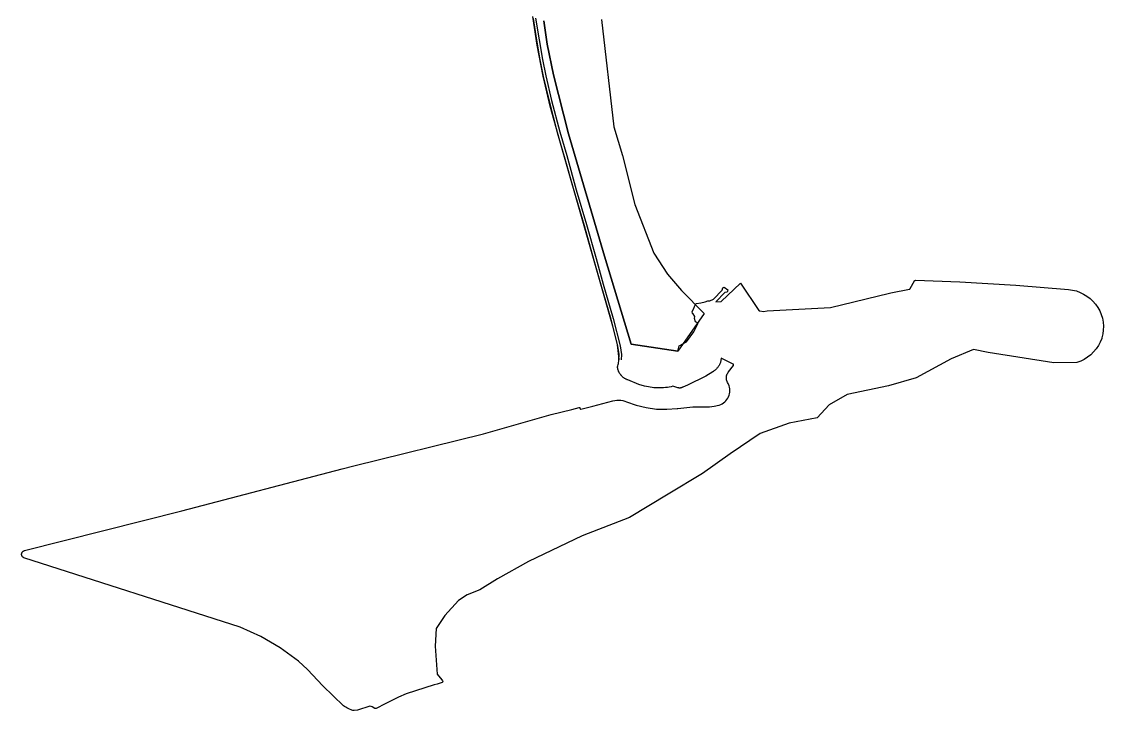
# Model space of a CAD drawing. Header units: millimetres. Extents: x 676447 to 689606, y 7455628 to 7463967.
# Drawn here: x 685137 to 686173, y 7456572 to 7457232 of the extents above; entities that cross this region are included whole.
import ezdxf

# ---------------------------------------------------------------- set-up
doc = ezdxf.new("R2010")
doc.units = ezdxf.units.MM
doc.header["$LTSCALE"] = 0.1
doc.header["$MEASUREMENT"] = 0
for name, color, linetype in [('MUB_AC_GEOGRAFICO', 7, 'Continuous'), ('MUB_OBRA_ARTE', 7, 'Continuous'), ('MUB_QUADRAS', 7, 'Continuous')]:
    doc.layers.add(name, color=color, linetype=linetype)

msp = doc.modelspace()

# ---------------------------------------------------------------- linework, layer by layer
at = {"layer": 'MUB_AC_GEOGRAFICO', "linetype": 'Continuous'}
for points in [[(685765.6, 7456915.6), (685721.2, 7456922.4), (685695.5, 7457006.8), (685661, 7457124.1), (685646.7, 7457180.5), (685640.6, 7457209.8), (685637.4, 7457232.4)], [(685692.5, 7457233.7), (685704.3, 7457130.7), (685712.6, 7457103.2), (685724.7, 7457056.2), (685742.8, 7457009.5), (685755.9, 7456989.5), (685769.1, 7456973.9), (685791, 7456951.9), (685765.6, 7456915.6)]]:
    msp.add_lwpolyline(points, dxfattribs=at)
at = {"layer": 'MUB_OBRA_ARTE', "linetype": 'Continuous'}
for points in [[(685627.1, 7457234.4), (685630.4, 7457213.7), (685633.7, 7457194.9), (685636.9, 7457179.1), (685642.4, 7457155.4), (685650.2, 7457125.3), (685657, 7457102.4), (685666.2, 7457069.7), (685675.9, 7457036.3), (685685.1, 7457003.9), (685692, 7456979.3), (685701.5, 7456946.4), (685708.1, 7456920.4), (685709.3, 7456912.6), (685709, 7456907.5)], [(685629.5, 7457234.7), (685632.8, 7457214.1), (685636.1, 7457195.3), (685639.2, 7457179.6), (685644.7, 7457155.9), (685652.6, 7457126), (685659.3, 7457103.1), (685668.5, 7457070.3), (685678.2, 7457037), (685687.4, 7457004.6), (685694.3, 7456980), (685703.8, 7456947.1), (685710.4, 7456920.8), (685711.7, 7456912.7), (685711.4, 7456907.4)]]:
    msp.add_lwpolyline(points, dxfattribs=at)
at = {"layer": 'MUB_QUADRAS', "linetype": 'Continuous'}
for points in [[(685785.1, 7456942.5), (685782.8, 7456944), (685781.7, 7456946.9), (685782, 7456949.1), (685780.4, 7456951.5), (685779.7, 7456951.8), (685779.5, 7456953.8), (685780.6, 7456956), (685781.7, 7456958.4), (685783.1, 7456961.1), (685783.7, 7456961.3), (685787.9, 7456961.9), (685791.9, 7456963.1), (685794.5, 7456963.9), (685795, 7456963.9), (685795.4, 7456964), (685796.3, 7456964), (685799.9, 7456965.7), (685808.3, 7456974.1), (685808.7, 7456976.5), (685810, 7456977), (685813.5, 7456974.5), (685813.4, 7456973.1), (685812.9, 7456972.3), (685810.9, 7456972.1), (685802, 7456963.1), (685807.3, 7456963.4), (685825.7, 7456980.8), (685843.3, 7456954.6), (685843.4, 7456954.6), (685843.5, 7456954.5), (685843.6, 7456954.4), (685843.7, 7456954.4), (685843.8, 7456954.4), (685843.9, 7456954.4), (685844, 7456954.3), (685844.1, 7456954.3), (685844.2, 7456954.4), (685847.7, 7456953.8), (685851.3, 7456954.4), (685912, 7456957.6), (685968.4, 7456971.2), (685969.6, 7456971.5), (685987.5, 7456975.2), (685987.6, 7456975.2), (685987.7, 7456975.2), (685987.8, 7456975.3), (685987.8, 7456975.3), (685987.9, 7456975.4), (685988, 7456975.5), (685988.1, 7456975.6), (685988.1, 7456975.6), (685988.1, 7456975.7), (685992.3, 7456983.2), (685992.4, 7456983.3), (685992.4, 7456983.3), (685992.5, 7456983.4), (685992.6, 7456983.5), (685992.7, 7456983.5), (685992.8, 7456983.6), (685992.9, 7456983.6), (685993, 7456983.6), (685993.1, 7456983.7), (685993.2, 7456983.7), (685993.2, 7456983.7), (686035.9, 7456982.2), (686035.9, 7456982.2), (686089.4, 7456979), (686089.4, 7456979), (686140, 7456974.7), (686143.7, 7456974.3), (686147.4, 7456973.4), (686151, 7456972.1), (686154.4, 7456970.5), (686157.6, 7456968.5), (686160.6, 7456966.2), (686163.3, 7456963.7), (686165.8, 7456960.8), (686167.9, 7456957.7), (686169.8, 7456954.4), (686171.2, 7456950.9), (686172.3, 7456947.3), (686173, 7456943.6), (686173.3, 7456939.8), (686173.2, 7456936), (686172.7, 7456932.3), (686171.8, 7456928.6), (686171.7, 7456928), (686170.2, 7456924.5), (686168.5, 7456921.1), (686166.4, 7456917.9), (686163.9, 7456915), (686161.2, 7456912.3), (686158.2, 7456910), (686155, 7456907.9), (686151.6, 7456906.3), (686148, 7456904.9), (686125.7, 7456904.6), (686062.9, 7456914.5), (686048.8, 7456917.4), (686027.5, 7456908.4), (685994, 7456890.1), (685967.6, 7456882.6), (685927.9, 7456874.3), (685910.8, 7456864.4), (685899.3, 7456851.7), (685872.4, 7456846.6), (685844.7, 7456836.9), (685815.8, 7456817.3), (685789.5, 7456798.5), (685756.5, 7456778.6), (685719.6, 7456756.2), (685674.1, 7456738.8), (685622.8, 7456714.3), (685593.1, 7456697.7), (685576.1, 7456686.9), (685564.1, 7456682.2), (685555.7, 7456676.9), (685542.7, 7456662.3), (685534.3, 7456650.1), (685533.3, 7456633.1), (685535.4, 7456606.3), (685539.6, 7456600.9), (685540.4, 7456599.7), (685540.8, 7456599.3), (685540.6, 7456598.8), (685539.9, 7456598.3), (685538, 7456597.6), (685535.3, 7456596.7), (685532.3, 7456596), (685505.5, 7456587.4), (685498.3, 7456584.2), (685484.7, 7456577.4), (685477.4, 7456573.7), (685476.7, 7456573.4), (685476, 7456573.2), (685475.4, 7456573.4), (685473, 7456574.9), (685472, 7456575.2), (685470.8, 7456575.4), (685458.8, 7456571.7), (685455.8, 7456571.5), (685454.4, 7456571.5), (685453.5, 7456571.7), (685450.6, 7456572.9), (685448.7, 7456574), (685447.7, 7456574.6), (685446.6, 7456575.1), (685445.6, 7456576), (685425.8, 7456595), (685411.1, 7456610.7), (685402.5, 7456618.6), (685385, 7456631.3), (685366.3, 7456642.2), (685346.6, 7456651.1), (685139.3, 7456717.7), (685139, 7456717.9), (685138.7, 7456718.2), (685138.4, 7456718.4), (685138.1, 7456718.7), (685137.9, 7456719), (685137.7, 7456719.4), (685137.5, 7456719.7), (685137.4, 7456720.1), (685137.3, 7456720.5), (685137.3, 7456720.9), (685137.3, 7456721.3), (685137.3, 7456721.6), (685137.4, 7456722), (685137.5, 7456722.4), (685137.7, 7456722.8), (685137.9, 7456723.1), (685138.1, 7456723.4), (685138.4, 7456723.7), (685138.7, 7456724), (685139, 7456724.2), (685139.3, 7456724.4), (685139.7, 7456724.5), (685140, 7456724.6), (685290.8, 7456762.7), (685444.4, 7456802.9), (685455.5, 7456805.8), (685579.6, 7456836.4), (685644.3, 7456854.9), (685664.3, 7456860), (685671.4, 7456861.7), (685671.4, 7456861.7), (685671.5, 7456861.7), (685671.5, 7456861.7), (685671.6, 7456861.7), (685671.6, 7456861.7), (685671.7, 7456861.7), (685671.7, 7456861.7), (685671.8, 7456861.7), (685671.8, 7456861.6), (685671.8, 7456861.6), (685671.9, 7456861.6), (685671.9, 7456861.5), (685671.9, 7456861.5), (685671.9, 7456861.4), (685672.3, 7456860.6), (685672.3, 7456860.6), (685672.3, 7456860.5), (685672.4, 7456860.5), (685672.4, 7456860.4), (685672.4, 7456860.4), (685672.5, 7456860.4), (685672.5, 7456860.4), (685672.6, 7456860.3), (685672.6, 7456860.3), (685672.7, 7456860.3), (685672.7, 7456860.3), (685672.8, 7456860.3), (685672.8, 7456860.3), (685672.9, 7456860.3), (685684.4, 7456863.1), (685703.5, 7456868), (685705.4, 7456868.5), (685707.3, 7456868.8), (685709.3, 7456868.9), (685711.2, 7456868.7), (685713.1, 7456868.4), (685715, 7456867.9), (685716.5, 7456867.3), (685725.8, 7456864), (685735.5, 7456861.6), (685745.3, 7456860.3), (685755.2, 7456860.1), (685765.1, 7456860.8), (685765.7, 7456860.9), (685780, 7456862.3), (685791.5, 7456862.4), (685796, 7456862.4), (685800.5, 7456863), (685805, 7456863.9), (685805.4, 7456864.1), (685806.8, 7456864.6), (685808.2, 7456865.3), (685809.5, 7456866.1), (685810.7, 7456867.1), (685811.8, 7456868.2), (685812.8, 7456869.4), (685813.6, 7456870.7), (685814.3, 7456872), (685814.9, 7456873.5), (685815.3, 7456875), (685815.5, 7456876.5), (685815.6, 7456878), (685815.5, 7456879.6), (685815.3, 7456881.1), (685814.9, 7456882.6), (685814.3, 7456884), (685813.9, 7456884.9), (685813.4, 7456885.7), (685813, 7456886.6), (685812.6, 7456887.4), (685812.4, 7456888.4), (685812.3, 7456889.3), (685812.2, 7456890.2), (685812.3, 7456891.2), (685812.4, 7456892.1), (685812.7, 7456893), (685813, 7456893.9), (685813.5, 7456894.7), (685814, 7456895.5), (685814.2, 7456895.8), (685819, 7456901.9), (685819, 7456901.9), (685819.1, 7456902), (685819.1, 7456902.1), (685819.1, 7456902.2), (685819.2, 7456902.3), (685819.2, 7456902.4), (685819.2, 7456902.5), (685819.2, 7456902.6), (685819.1, 7456902.7), (685819.1, 7456902.8), (685819.1, 7456902.9), (685819, 7456903), (685818.9, 7456903.1), (685818.9, 7456903.2), (685818.8, 7456903.3), (685818.7, 7456903.3), (685818.6, 7456903.4), (685807.4, 7456909), (685806.7, 7456904.8), (685806.4, 7456904.2), (685806.1, 7456903.6), (685805.8, 7456903), (685805.5, 7456902.5), (685805.2, 7456901.9), (685804.8, 7456901.4), (685804.5, 7456900.8), (685804.1, 7456900.3), (685803.7, 7456899.8), (685803.2, 7456899.3), (685802.8, 7456898.9), (685802.3, 7456898.4), (685801.9, 7456898), (685801.4, 7456897.6), (685800.9, 7456897.1), (685800.3, 7456896.8), (685799.8, 7456896.4), (685799.3, 7456896), (685792.5, 7456891.8), (685775.1, 7456883.2), (685770.4, 7456881.2), (685770.3, 7456881.1), (685770.1, 7456881.1), (685769.9, 7456881), (685769.8, 7456880.9), (685769.6, 7456880.8), (685769.4, 7456880.7), (685769.2, 7456880.7), (685769.1, 7456880.6), (685768.9, 7456880.6), (685768.7, 7456880.5), (685768.5, 7456880.5), (685768.3, 7456880.5), (685768.1, 7456880.4), (685767.9, 7456880.4), (685767.8, 7456880.4), (685767.6, 7456880.4), (685767.4, 7456880.4), (685767.2, 7456880.4), (685767, 7456880.4), (685766.8, 7456880.4), (685766.6, 7456880.5), (685766.4, 7456880.5), (685766.3, 7456880.5), (685766.1, 7456880.6), (685765.9, 7456880.6), (685761.1, 7456882.2), (685759.3, 7456881.7), (685757.5, 7456881.4), (685755.7, 7456881), (685753.9, 7456880.8), (685752, 7456880.6), (685750.2, 7456880.5), (685748.4, 7456880.5), (685746.5, 7456880.5), (685744.7, 7456880.5), (685742.9, 7456880.7), (685741.1, 7456880.9), (685739.3, 7456881.1), (685737.5, 7456881.5), (685735.7, 7456881.9), (685733.9, 7456882.3), (685728.3, 7456883.8), (685717.8, 7456888.2), (685717.3, 7456888.4), (685716.9, 7456888.6), (685716.4, 7456888.8), (685716, 7456889), (685715.5, 7456889.2), (685715.1, 7456889.5), (685714.7, 7456889.7), (685714.3, 7456890), (685713.9, 7456890.3), (685713.5, 7456890.6), (685713.1, 7456890.9), (685712.7, 7456891.2), (685712.3, 7456891.5), (685712, 7456891.9), (685711.7, 7456892.3), (685711.3, 7456892.6), (685711, 7456893), (685710.7, 7456893.4), (685710.4, 7456893.8), (685710.2, 7456894.2), (685709.9, 7456894.7), (685709.7, 7456895.1), (685709.4, 7456895.5), (685709.2, 7456896), (685709, 7456896.4), (685708.8, 7456896.9), (685708.7, 7456897.4), (685708.5, 7456897.9), (685708.4, 7456898.3), (685708.3, 7456898.8), (685708.2, 7456899.3), (685708.1, 7456899.8), (685708, 7456900.3), (685708, 7456900.8), (685708.3, 7456901.8), (685708.6, 7456902.9), (685708.8, 7456903.9), (685709, 7456905), (685709.2, 7456906.1), (685709.3, 7456907.1), (685709.4, 7456908.2), (685707.9, 7456921.9), (685703.6, 7456939.8), (685678, 7457029.1), (685652.6, 7457117.3), (685643.6, 7457150.6), (685636.9, 7457179.3), (685631.1, 7457209), (685626.9, 7457236.5)], [(685637.4, 7457232.4), (685640.6, 7457209.8), (685646.7, 7457180.5), (685661, 7457124.1), (685695.5, 7457006.8), (685721.2, 7456922.4), (685765.6, 7456915.6), (685767.1, 7456920.7), (685773.9, 7456924.6), (685781.1, 7456934.3), (685785.1, 7456942.5), (685785.1, 7456942.5)]]:
    msp.add_lwpolyline(points, dxfattribs=at)

doc.saveas('drawing.dxf')
